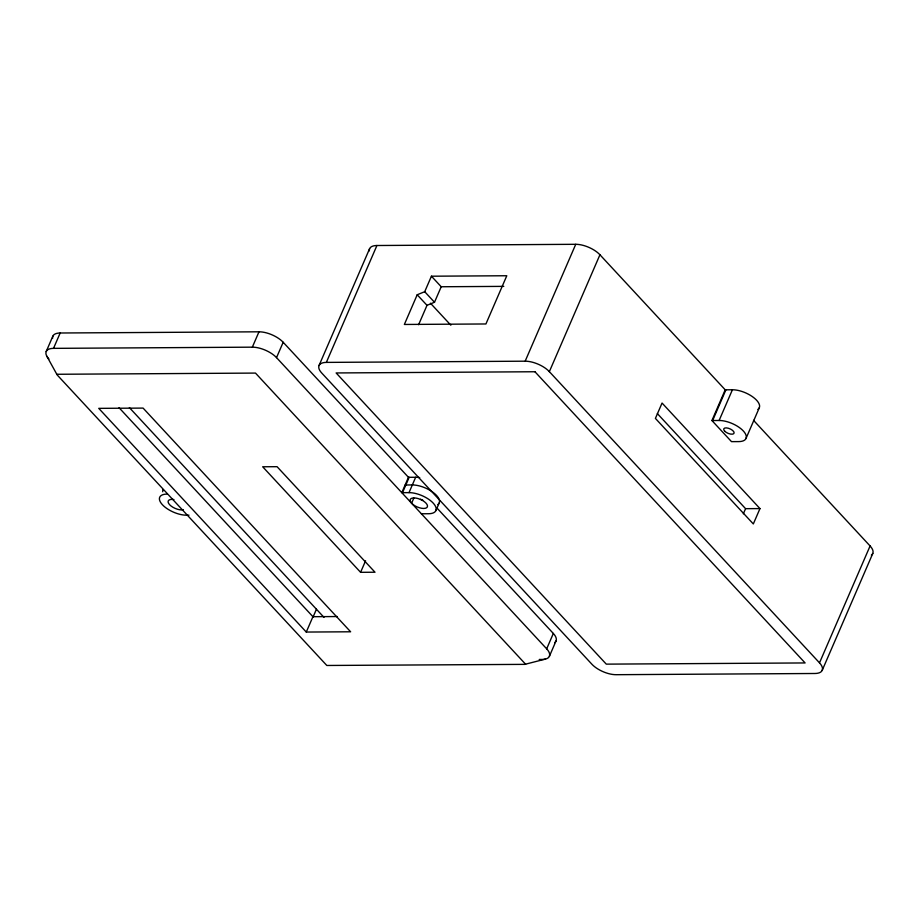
<?xml version="1.0" encoding="UTF-8"?>
<svg xmlns="http://www.w3.org/2000/svg" width="919" height="919" viewBox="0 0 919 919"><rect width="100%" height="100%" fill="white"/><g stroke="black" fill="none" stroke-linecap="round" stroke-linejoin="round"><path stroke-width="1.38" d="M46.214 351.517L52.854 336.159M48.914 359.007A18.633 8.202 23.4 0 1 53.52 348.358L60.172 333L258.986 331.805A18.633 8.202 23.4 0 1 283.178 342.27L408.461 477.306L415.652 477.271A18.633 8.202 23.4 0 1 419.719 477.604M53.52 348.358L252.334 347.164L258.986 331.805M539.212 659.474L542.072 659.463A18.633 8.202 23.4 0 0 546.679 648.825L276.527 357.629L283.178 342.27M319.031 365.544L369.61 248.658M753.534 420.339L870.086 545.966L819.507 662.852A18.633 8.202 23.4 0 1 814.9 673.489L616.075 674.695A18.633 8.202 23.4 0 1 591.893 664.23L321.742 373.034A18.633 8.202 23.4 0 1 326.348 362.396L376.928 245.511L575.742 244.305A18.633 8.202 23.4 0 1 599.935 254.77L725.217 389.817L732.409 389.771A18.633 8.202 23.4 0 1 753.58 397.513A18.633 8.202 23.4 0 1 757.888 409.426M417.203 294.769L404.36 324.464L485.921 323.97L506.794 275.746L431.425 276.205L424.716 291.702L417.203 294.769L427.002 305.326L418.616 324.694M427.002 305.326L434.503 302.259L441.212 286.751L503.784 286.372M306.28 632.054L98.747 408.358L143.088 408.093L350.621 631.79L306.28 632.054L312.931 616.695L119.033 407.703M313.115 616.913L316.435 609.228M360.593 572.319L262.685 466.772L277.078 466.691L374.998 572.227L360.593 572.319L365.578 560.797M408.461 477.306L401.81 492.664L409.012 492.63A18.633 8.202 23.4 0 1 433.194 503.095A18.633 8.202 23.4 0 1 428.599 513.732L421.396 513.778M402.511 492.664L409.162 477.306M409.012 492.63L415.652 477.271M411.609 503.221L413.814 498.109M435.905 510.585L439.225 502.9M326.348 362.396L525.163 361.19L575.742 244.305M819.507 662.852L549.355 371.655L599.935 254.77M546.679 648.825L553.33 633.455L436.778 507.839M549.39 656.304L556.029 640.945M711.926 420.534L719.117 420.488A18.633 8.202 23.4 0 1 743.31 430.954A18.633 8.202 23.4 0 1 738.704 441.602L731.501 441.637L711.926 420.534L725.217 389.817M712.627 420.534L725.918 389.805M719.117 420.488L732.409 389.771M746.021 438.443L759.312 407.726M743.356 513.79L745.573 508.678L657.349 413.584M759.967 508.586L753.327 523.945L655.408 418.409L662.059 403.05L759.967 508.586L745.573 508.678M822.206 670.342L872.786 553.456M46.869 356.273L57.185 374.963L326.819 665.471L524.783 664.368L545.461 659.084M56.668 374.274L255.482 373.08L525.634 664.265M405.13 484.991L412.332 484.945A18.633 8.202 23.4 0 1 433.492 492.687A18.633 8.202 23.4 0 1 437.8 504.6M188.981 515.18L186.591 515.203A18.633 8.202 23.4 0 1 162.399 504.726A18.633 8.202 23.4 0 1 167.005 494.089M312.931 616.695L337.239 616.546M431.425 276.205L441.212 286.751M424.716 291.702L434.503 302.259M430.448 303.201L450.85 325.2M129.384 407.611L324.016 617.396M183.386 509.735A9.316 4.101 23.4 0 1 169.601 504.692A9.316 4.101 23.4 0 1 173.932 499.534M162.755 491.768A18.633 8.202 23.4 0 1 163.019 489.563M252.334 347.164A18.633 8.202 23.4 0 1 276.527 357.629M52.601 338.353A18.633 8.202 23.4 0 1 60.172 333M553.33 633.455A18.633 8.202 23.4 0 1 554.605 642.645M422.763 500.097A9.316 4.101 23.4 0 1 420.5 499.258M870.086 545.966A18.633 8.202 23.4 0 1 871.361 555.145M525.163 361.19A18.633 8.202 23.4 0 1 549.355 371.655M369.358 250.864A18.633 8.202 23.4 0 1 376.928 245.511M534.95 371.747L336.136 372.953L606.287 664.138L805.101 662.944L534.95 371.747M413.113 504.588A9.316 4.101 23.4 0 0 427.358 506.886A9.316 4.101 23.4 0 0 415.939 498.075A9.316 4.101 23.4 0 0 413.113 504.588M724.597 431.068A5.594 2.458 23.4 0 0 733.615 433.768A5.594 2.458 23.4 0 0 728.526 428.288A5.594 2.458 23.4 0 0 724.597 431.068"/></g></svg>
